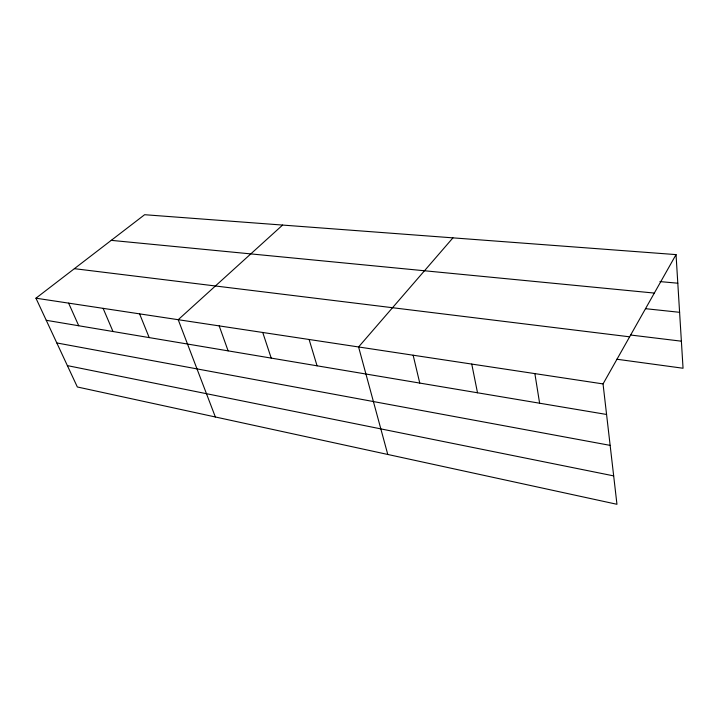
<?xml version="1.0" encoding="UTF-8"?>
<svg xmlns="http://www.w3.org/2000/svg" width="719" height="719" viewBox="0 0 719 719"><rect width="100%" height="100%" fill="white"/><g stroke="black" fill="none" stroke-linecap="round" stroke-linejoin="round"><path stroke-width="1.08" d="M603.043 383.919L676.04 254.607L144.627 214.711L35.95 298.196L77.337 386.975L616.956 504.289L603.043 383.919L35.95 298.196M452.943 237.863L358.583 346.962L387.775 454.462M282.594 225.074L178.213 319.703L215.358 416.984M659.916 281.587L677.801 283.205M111.247 240.353L654.326 293.073M645.527 308.685L679.599 312.307M630.734 335.036L681.378 341.192M74.39 268.672L629.637 336.816M616.821 359.23L683.05 368.245L676.04 254.607M46.25 320.297L606.575 414.468M56.81 342.945L610.143 445.376M67.379 365.612L613.675 475.888M68.62 303.139L78.73 325.752M103.114 308.352L113 331.513M139.585 313.861L149.201 337.597M219.196 325.896L228.112 350.863M262.741 332.475L271.216 358.107M309.107 339.485L317.061 365.809M413.146 355.213L419.761 383.074M471.754 364.075L477.506 392.781M534.873 373.61L539.61 403.215"/></g></svg>
